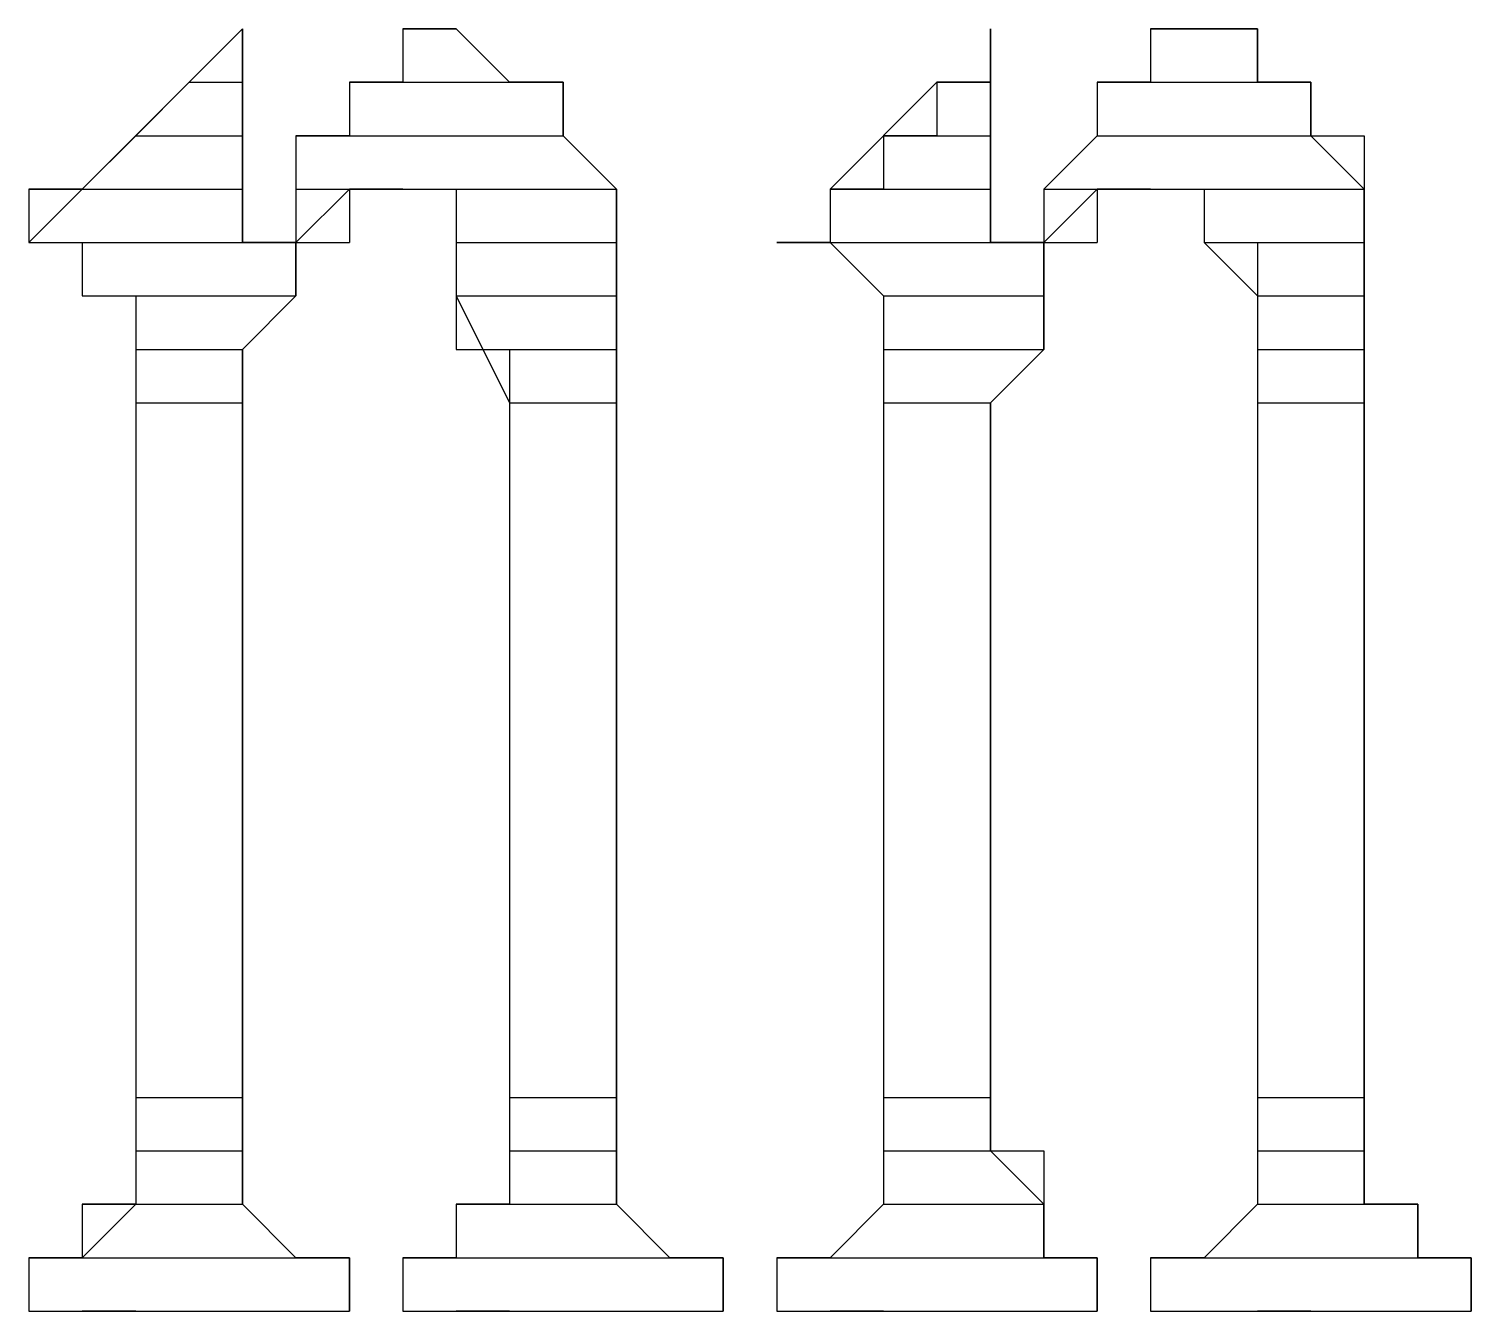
# Model space of a CAD drawing. Header units: metres. Extents: x 45 to 1207, y 17 to 774.
# Drawn here: x 1029.84 to 1036.32, y 38.4 to 44.16 of the extents above; entities that cross this region are included whole.
import ezdxf

# ---------------------------------------------------------------- set-up
doc = ezdxf.new("R2010")
doc.units = ezdxf.units.M

msp = doc.modelspace()

# ---------------------------------------------------------------- linework, layer by layer
for p, q in [((1030.8, 44.16), (1029.84, 43.2)), ((1030.8, 44.16), (1030.5601, 43.92)), ((1030.8, 44.16), (1030.8, 44.16)), ((1030.8, 44.16), (1030.8, 44.16)), ((1030.8, 44.16), (1030.8, 44.16)), ((1030.8, 44.16), (1030.8, 44.16)), ((1030.8, 44.16), (1030.8, 44.16)), ((1030.8, 44.16), (1030.8, 44.16)), ((1030.8, 44.16), (1030.8, 44.16)), ((1030.8, 44.16), (1030.8, 43.92)), ((1030.8, 43.2), (1030.8, 44.16)), ((1031.76, 44.16), (1031.52, 44.16)), ((1031.52, 44.16), (1031.52, 43.92)), ((1031.52, 44.16), (1031.76, 44.16)), ((1031.76, 44.16), (1031.52, 44.16)), ((1031.52, 44.16), (1031.52, 43.92)), ((1031.76, 44.16), (1032, 43.92)), ((1032, 43.92), (1031.76, 44.16)), ((1034.16, 44.16), (1034.16, 44.16)), ((1034.16, 44.16), (1034.16, 44.16)), ((1034.16, 44.16), (1034.16, 44.16)), ((1034.16, 44.16), (1034.16, 44.16)), ((1034.16, 44.16), (1034.16, 44.16)), ((1034.16, 44.16), (1034.16, 44.16)), ((1034.16, 44.16), (1034.16, 44.16)), ((1034.16, 44.16), (1034.16, 43.92)), ((1034.16, 44.16), (1034.16, 43.92)), ((1034.16, 43.2), (1034.16, 44.16)), ((1034.16, 44.16), (1034.16, 43.92)), ((1035.12, 44.16), (1034.88, 44.16)), ((1034.88, 44.16), (1035.36, 44.16)), ((1034.88, 44.16), (1034.88, 43.92)), ((1034.88, 44.16), (1035.36, 44.16)), ((1035.36, 44.16), (1034.88, 44.16)), ((1034.88, 44.16), (1034.88, 43.92)), ((1035.36, 44.16), (1035.36, 43.92)), ((1035.36, 43.92), (1035.36, 44.16)), ((1030.5601, 43.92), (1030.3201, 43.68)), ((1030.5601, 43.92), (1030.8, 43.92)), ((1030.5601, 43.92), (1030.8, 43.92)), ((1030.5601, 43.92), (1030.8, 43.92)), ((1030.5601, 43.92), (1030.8, 43.92)), ((1030.5601, 43.92), (1030.8, 43.92)), ((1030.5601, 43.92), (1030.8, 43.92)), ((1030.5601, 43.92), (1030.8, 43.92)), ((1030.5601, 43.92), (1030.8, 43.92)), ((1030.5601, 43.92), (1030.8, 43.92)), ((1030.5601, 43.92), (1030.8, 43.92)), ((1030.8, 43.92), (1030.8, 43.68)), ((1031.52, 43.92), (1031.28, 43.92)), ((1031.28, 43.92), (1032, 43.92)), ((1031.28, 43.92), (1032.24, 43.92)), ((1031.28, 43.92), (1032.24, 43.92)), ((1031.28, 43.92), (1032.24, 43.92)), ((1031.28, 43.92), (1032.24, 43.92)), ((1031.28, 43.92), (1031.28, 43.68)), ((1031.28, 43.92), (1032.24, 43.92)), ((1031.52, 43.92), (1031.28, 43.92)), ((1031.28, 43.92), (1031.28, 43.68)), ((1031.52, 43.92), (1032, 43.92)), ((1031.52, 43.92), (1032, 43.92)), ((1031.52, 43.92), (1032, 43.92)), ((1031.52, 43.92), (1032, 43.92)), ((1032.24, 43.92), (1032, 43.92)), ((1032.24, 43.92), (1032.24, 43.68)), ((1032.24, 43.68), (1032.24, 43.92)), ((1033.92, 43.92), (1033.4399, 43.44)), ((1034.16, 43.92), (1033.92, 43.92)), ((1033.92, 43.92), (1034.16, 43.92)), ((1033.92, 43.92), (1034.16, 43.92)), ((1033.92, 43.92), (1034.16, 43.92)), ((1033.92, 43.92), (1034.16, 43.92)), ((1033.92, 43.92), (1033.92, 43.68)), ((1033.92, 43.92), (1034.16, 43.92)), ((1034.16, 43.92), (1033.92, 43.92)), ((1034.16, 43.92), (1034.16, 43.92)), ((1034.16, 43.92), (1034.16, 43.92)), ((1034.16, 43.92), (1034.16, 43.92)), ((1034.16, 43.92), (1034.16, 43.68)), ((1034.88, 43.92), (1034.64, 43.92)), ((1034.64, 43.92), (1035.6, 43.92)), ((1034.64, 43.92), (1035.6, 43.92)), ((1034.64, 43.92), (1035.6, 43.92)), ((1034.64, 43.92), (1034.64, 43.68)), ((1034.64, 43.92), (1035.6, 43.92)), ((1034.88, 43.92), (1034.64, 43.92)), ((1034.64, 43.92), (1034.64, 43.68)), ((1034.88, 43.92), (1035.36, 43.92)), ((1034.88, 43.92), (1035.36, 43.92)), ((1034.88, 43.92), (1035.36, 43.92)), ((1034.88, 43.92), (1035.6, 43.92)), ((1034.88, 43.92), (1035.6, 43.92)), ((1034.88, 43.92), (1035.6, 43.92)), ((1035.6, 43.92), (1035.36, 43.92)), ((1035.6, 43.92), (1035.6, 43.68)), ((1035.6, 43.68), (1035.6, 43.92)), ((1030.3201, 43.68), (1030.0801, 43.44)), ((1030.3201, 43.68), (1030.8, 43.68)), ((1030.3201, 43.68), (1030.8, 43.68)), ((1030.3201, 43.68), (1030.8, 43.68)), ((1030.3201, 43.68), (1030.8, 43.68)), ((1030.3201, 43.68), (1030.8, 43.68)), ((1030.3201, 43.68), (1030.8, 43.68)), ((1030.8, 43.68), (1030.8, 43.44)), ((1031.28, 43.68), (1031.04, 43.68)), ((1031.04, 43.68), (1032.24, 43.68)), ((1031.04, 43.68), (1031.04, 43.44)), ((1031.04, 43.68), (1032.24, 43.68)), ((1031.28, 43.68), (1031.04, 43.68)), ((1031.04, 43.68), (1031.04, 43.2)), ((1031.28, 43.68), (1032.24, 43.68)), ((1031.28, 43.68), (1032.24, 43.68)), ((1031.28, 43.68), (1032.24, 43.68)), ((1031.28, 43.68), (1032.24, 43.68)), ((1032.24, 43.68), (1032.48, 43.44)), ((1032.48, 43.44), (1032.24, 43.68)), ((1033.6799, 43.68), (1033.6799, 43.44)), ((1033.6799, 43.68), (1034.1599, 43.68)), ((1033.92, 43.68), (1033.6801, 43.68)), ((1033.6801, 43.68), (1034.16, 43.68)), ((1033.92, 43.68), (1034.16, 43.68)), ((1033.92, 43.68), (1034.16, 43.68)), ((1033.92, 43.68), (1034.16, 43.68)), ((1033.92, 43.68), (1034.16, 43.68)), ((1034.1599, 43.68), (1034.1599, 43.44)), ((1034.64, 43.68), (1034.4, 43.44)), ((1034.64, 43.68), (1034.4, 43.44)), ((1034.64, 43.68), (1035.6, 43.68)), ((1034.64, 43.68), (1035.6, 43.68)), ((1034.64, 43.68), (1035.6, 43.68)), ((1034.64, 43.68), (1035.84, 43.68)), ((1034.64, 43.68), (1035.84, 43.68)), ((1034.64, 43.68), (1035.84, 43.68)), ((1035.84, 43.44), (1035.6, 43.68)), ((1035.84, 43.68), (1035.84, 43.44)), ((1030.08, 43.44), (1029.84, 43.44)), ((1029.84, 43.44), (1030.7999, 43.44)), ((1029.84, 43.44), (1029.84, 43.2)), ((1029.84, 43.44), (1030.7999, 43.44)), ((1030.08, 43.44), (1030.7999, 43.44)), ((1030.08, 43.44), (1030.7999, 43.44)), ((1030.08, 43.44), (1030.7999, 43.44)), ((1030.08, 43.44), (1030.7999, 43.44)), ((1030.08, 43.44), (1030.7999, 43.44)), ((1030.08, 43.44), (1030.7999, 43.44)), ((1030.08, 43.44), (1030.7999, 43.44)), ((1030.08, 43.44), (1030.7999, 43.44)), ((1030.08, 43.44), (1030.7999, 43.44)), ((1030.08, 43.44), (1030.7999, 43.44)), ((1030.08, 43.44), (1030.7999, 43.44)), ((1030.0801, 43.44), (1030.8, 43.44)), ((1030.7999, 43.44), (1030.7999, 43.2)), ((1031.04, 43.44), (1032.48, 43.44)), ((1031.04, 43.44), (1032.48, 43.44)), ((1031.04, 43.44), (1032.48, 43.44)), ((1031.04, 43.44), (1032.48, 43.44)), ((1031.04, 43.44), (1032.48, 43.44)), ((1031.04, 43.44), (1031.28, 43.44)), ((1031.04, 43.44), (1031.52, 43.44)), ((1031.04, 43.44), (1031.28, 43.44)), ((1031.04, 43.44), (1031.28, 43.44)), ((1031.04, 43.44), (1031.28, 43.44)), ((1031.04, 43.44), (1031.28, 43.44)), ((1031.04, 43.44), (1031.28, 43.44)), ((1031.04, 43.44), (1031.28, 43.44)), ((1031.04, 43.44), (1031.04, 43.2)), ((1031.04, 43.44), (1031.28, 43.44)), ((1031.04, 43.2), (1031.28, 43.44)), ((1031.52, 43.44), (1031.28, 43.44)), ((1031.28, 43.44), (1031.28, 43.2)), ((1031.28, 43.44), (1031.76, 43.44)), ((1031.52, 43.44), (1032.48, 43.44)), ((1031.52, 43.44), (1032.48, 43.44)), ((1031.52, 43.44), (1032.48, 43.44)), ((1031.52, 43.44), (1032.48, 43.44)), ((1031.76, 43.44), (1032.48, 43.44)), ((1031.76, 43.44), (1032.48, 43.44)), ((1031.76, 43.44), (1032.48, 43.44)), ((1031.76, 43.44), (1032.48, 43.44)), ((1031.76, 43.44), (1031.76, 43.2)), ((1031.76, 43.44), (1032.48, 43.44)), ((1031.76, 43.44), (1031.76, 42.96)), ((1032.48, 43.44), (1032.48, 43.2)), ((1032.48, 38.88), (1032.48, 43.44)), ((1033.6799, 43.44), (1033.4399, 43.44)), ((1033.4399, 43.44), (1034.1599, 43.44)), ((1033.4399, 43.44), (1034.1599, 43.44)), ((1033.4399, 43.44), (1034.1599, 43.44)), ((1033.4399, 43.44), (1034.1599, 43.44)), ((1033.4399, 43.44), (1034.1599, 43.44)), ((1033.4399, 43.44), (1034.1599, 43.44)), ((1033.4399, 43.44), (1034.1599, 43.44)), ((1033.4399, 43.44), (1034.1599, 43.44)), ((1033.4399, 43.44), (1034.1599, 43.44)), ((1033.4399, 43.44), (1034.1599, 43.44)), ((1033.4399, 43.44), (1034.1599, 43.44)), ((1033.4399, 43.44), (1033.4399, 43.2)), ((1033.4399, 43.44), (1034.1599, 43.44)), ((1033.4399, 43.44), (1033.4399, 43.2)), ((1033.6799, 43.44), (1034.1599, 43.44)), ((1033.6799, 43.44), (1034.1599, 43.44)), ((1034.1599, 43.44), (1034.1599, 43.2)), ((1034.4, 43.44), (1035.84, 43.44)), ((1034.4, 43.44), (1035.84, 43.44)), ((1034.4, 43.44), (1035.84, 43.44)), ((1034.4, 43.44), (1035.84, 43.44)), ((1034.4, 43.44), (1035.84, 43.44)), ((1034.4, 43.44), (1034.88, 43.44)), ((1034.4, 43.44), (1034.88, 43.44)), ((1034.4, 43.44), (1034.64, 43.44)), ((1034.4, 43.44), (1034.88, 43.44)), ((1034.4, 43.44), (1034.64, 43.44)), ((1034.4, 43.44), (1034.64, 43.44)), ((1034.4, 43.44), (1034.64, 43.44)), ((1034.4, 43.44), (1034.64, 43.44)), ((1034.4, 43.44), (1034.4, 43.2)), ((1034.4, 43.44), (1034.64, 43.44)), ((1034.4, 43.44), (1034.4, 43.2)), ((1034.4, 43.2), (1034.64, 43.44)), ((1034.88, 43.44), (1034.64, 43.44)), ((1034.64, 43.44), (1034.64, 43.2)), ((1034.64, 43.44), (1035.12, 43.44)), ((1034.88, 43.44), (1035.84, 43.44)), ((1034.88, 43.44), (1035.84, 43.44)), ((1034.88, 43.44), (1035.84, 43.44)), ((1034.88, 43.44), (1035.84, 43.44)), ((1035.12, 43.44), (1035.84, 43.44)), ((1035.12, 43.44), (1035.84, 43.44)), ((1035.12, 43.44), (1035.84, 43.44)), ((1035.12, 43.44), (1035.84, 43.44)), ((1035.12, 43.44), (1035.12, 43.2)), ((1035.12, 43.44), (1035.84, 43.44)), ((1035.12, 43.44), (1035.12, 43.2)), ((1035.84, 43.44), (1035.84, 43.2)), ((1035.84, 38.88), (1035.84, 43.44)), ((1029.84, 43.2), (1030.7999, 43.2)), ((1029.84, 43.2), (1030.7999, 43.2)), ((1029.84, 43.2), (1030.7999, 43.2)), ((1029.84, 43.2), (1030.7999, 43.2)), ((1029.84, 43.2), (1030.7999, 43.2)), ((1029.84, 43.2), (1030.7999, 43.2)), ((1029.84, 43.2), (1030.7999, 43.2)), ((1029.84, 43.2), (1030.7999, 43.2)), ((1029.84, 43.2), (1030.7999, 43.2)), ((1029.84, 43.2), (1030.7999, 43.2)), ((1029.84, 43.2), (1030.7999, 43.2)), ((1029.84, 43.2), (1030.7999, 43.2)), ((1029.84, 43.2), (1030.7999, 43.2)), ((1029.84, 43.2), (1030.7999, 43.2)), ((1029.84, 43.2), (1030.7999, 43.2)), ((1029.84, 43.2), (1030.08, 43.2)), ((1030.08, 43.2), (1031.0399, 43.2)), ((1030.08, 43.2), (1031.0399, 43.2)), ((1030.08, 43.2), (1030.08, 42.96)), ((1030.08, 43.2), (1031.0399, 43.2)), ((1030.08, 43.2), (1030.08, 42.96)), ((1031.04, 43.2), (1030.8, 43.2)), ((1030.8, 43.2), (1031.04, 43.2)), ((1030.8, 43.2), (1031.04, 43.2)), ((1030.8, 43.2), (1031.04, 43.2)), ((1030.8, 43.2), (1031.04, 43.2)), ((1030.8, 43.2), (1031.04, 43.2)), ((1030.8, 43.2), (1031.04, 43.2)), ((1030.8, 43.2), (1031.04, 43.2)), ((1030.8, 43.2), (1031.04, 43.2)), ((1030.8, 43.2), (1030.8, 43.2)), ((1031.04, 43.2), (1030.8, 43.2)), ((1031.0399, 43.2), (1031.0399, 42.96)), ((1031.04, 43.2), (1031.28, 43.2)), ((1031.04, 43.2), (1031.04, 43.2)), ((1031.04, 43.2), (1031.28, 43.2)), ((1031.04, 43.2), (1031.04, 43.2)), ((1031.04, 43.2), (1031.04, 43.2)), ((1031.04, 43.2), (1031.04, 43.2)), ((1031.04, 42.96), (1031.04, 43.2)), ((1031.76, 43.2), (1032.48, 43.2)), ((1031.76, 43.2), (1032.48, 43.2)), ((1031.76, 43.2), (1032.48, 43.2)), ((1031.76, 43.2), (1032.48, 43.2)), ((1031.76, 43.2), (1032.48, 43.2)), ((1031.76, 43.2), (1032.48, 43.2)), ((1031.76, 43.2), (1032.48, 43.2)), ((1031.76, 43.2), (1032.48, 43.2)), ((1031.76, 43.2), (1032.48, 43.2)), ((1031.76, 43.2), (1032.48, 43.2)), ((1031.76, 43.2), (1032.48, 43.2)), ((1031.76, 43.2), (1032.48, 43.2)), ((1031.76, 43.2), (1032.48, 43.2)), ((1031.76, 43.2), (1032.48, 43.2)), ((1031.76, 43.2), (1032.48, 43.2)), ((1031.76, 43.2), (1032.48, 43.2)), ((1031.76, 43.2), (1032.48, 43.2)), ((1031.76, 43.2), (1031.76, 42.96)), ((1031.76, 43.2), (1032.48, 43.2)), ((1032.48, 43.2), (1032.48, 42.96)), ((1033.4399, 43.2), (1033.2, 43.2)), ((1033.2, 43.2), (1034.1599, 43.2)), ((1033.2, 43.2), (1034.1599, 43.2)), ((1033.2, 43.2), (1034.1599, 43.2)), ((1033.2, 43.2), (1034.1599, 43.2)), ((1033.2, 43.2), (1034.1599, 43.2)), ((1033.2, 43.2), (1034.1599, 43.2)), ((1033.2, 43.2), (1034.1599, 43.2)), ((1033.4399, 43.2), (1033.2, 43.2)), ((1033.2, 43.2), (1033.4399, 43.2)), ((1033.4399, 43.2), (1034.1599, 43.2)), ((1033.4399, 43.2), (1034.1599, 43.2)), ((1033.4399, 43.2), (1034.1599, 43.2)), ((1033.4399, 43.2), (1034.1599, 43.2)), ((1033.4399, 43.2), (1034.1599, 43.2)), ((1033.4399, 43.2), (1034.1599, 43.2)), ((1033.4399, 43.2), (1034.1599, 43.2)), ((1033.4399, 43.2), (1034.1599, 43.2)), ((1033.4399, 43.2), (1034.3999, 43.2)), ((1033.4399, 43.2), (1034.3999, 43.2)), ((1033.4399, 43.2), (1033.6799, 42.96)), ((1033.4399, 43.2), (1034.3999, 43.2)), ((1033.4399, 43.2), (1033.6799, 42.96)), ((1034.4, 43.2), (1034.16, 43.2)), ((1034.4, 43.2), (1034.16, 43.2)), ((1034.3999, 43.2), (1034.3999, 42.96)), ((1034.4, 43.2), (1034.64, 43.2)), ((1034.4, 43.2), (1034.64, 43.2)), ((1034.4, 43.2), (1034.64, 43.2)), ((1034.4, 43.2), (1034.64, 43.2)), ((1034.4, 43.2), (1034.64, 43.2)), ((1034.4, 43.2), (1034.4, 43.2)), ((1034.4, 43.2), (1034.64, 43.2)), ((1034.4, 43.2), (1034.4, 43.2)), ((1034.4, 43.2), (1034.4, 43.2)), ((1034.4, 43.2), (1034.4, 43.2)), ((1034.4, 43.2), (1034.4, 43.2)), ((1034.4, 43.2), (1034.4, 43.2)), ((1034.4, 43.2), (1034.4, 43.2)), ((1034.4, 43.2), (1034.4, 43.2)), ((1034.4, 42.72), (1034.4, 43.2)), ((1035.12, 43.2), (1035.84, 43.2)), ((1035.12, 43.2), (1035.84, 43.2)), ((1035.12, 43.2), (1035.84, 43.2)), ((1035.12, 43.2), (1035.84, 43.2)), ((1035.12, 43.2), (1035.84, 43.2)), ((1035.12, 43.2), (1035.84, 43.2)), ((1035.12, 43.2), (1035.84, 43.2)), ((1035.12, 43.2), (1035.84, 43.2)), ((1035.12, 43.2), (1035.84, 43.2)), ((1035.12, 43.2), (1035.84, 43.2)), ((1035.12, 43.2), (1035.84, 43.2)), ((1035.12, 43.2), (1035.84, 43.2)), ((1035.12, 43.2), (1035.84, 43.2)), ((1035.12, 43.2), (1035.84, 43.2)), ((1035.12, 43.2), (1035.84, 43.2)), ((1035.12, 43.2), (1035.84, 43.2)), ((1035.12, 43.2), (1035.84, 43.2)), ((1035.12, 43.2), (1035.36, 42.96)), ((1035.36, 43.2), (1035.36, 42.96)), ((1035.36, 43.2), (1035.84, 43.2)), ((1035.84, 43.2), (1035.84, 42.96)), ((1030.08, 42.96), (1031.0399, 42.96)), ((1030.08, 42.96), (1031.0399, 42.96)), ((1030.08, 42.96), (1031.0399, 42.96)), ((1030.08, 42.96), (1030.3199, 42.96)), ((1030.3199, 42.96), (1030.3199, 38.88)), ((1030.3201, 42.96), (1031.04, 42.96)), ((1030.3201, 42.96), (1031.04, 42.96)), ((1030.3201, 42.96), (1031.04, 42.96)), ((1030.3201, 42.96), (1031.04, 42.96)), ((1030.3201, 42.96), (1031.04, 42.96)), ((1030.3201, 42.96), (1031.04, 42.96)), ((1030.3201, 42.96), (1031.04, 42.96)), ((1030.3201, 42.96), (1031.04, 42.96)), ((1030.3201, 42.96), (1030.3201, 42.72)), ((1030.3201, 42.96), (1031.04, 42.96)), ((1031.04, 42.96), (1030.8, 42.72)), ((1030.8, 42.72), (1031.04, 42.96)), ((1031.76, 42.96), (1032.48, 42.96)), ((1031.76, 42.96), (1032.48, 42.96)), ((1031.76, 42.96), (1032.48, 42.96)), ((1031.76, 42.96), (1032.48, 42.96)), ((1031.76, 42.96), (1032.48, 42.96)), ((1031.76, 42.96), (1032.48, 42.96)), ((1031.76, 42.96), (1032.48, 42.96)), ((1031.76, 42.96), (1032.48, 42.96)), ((1031.76, 42.96), (1032.48, 42.96)), ((1031.76, 42.96), (1032.48, 42.96)), ((1031.76, 42.96), (1032.48, 42.96)), ((1031.76, 42.96), (1031.76, 42.72)), ((1031.76, 42.96), (1032.48, 42.96)), ((1031.76, 42.96), (1032, 42.48)), ((1032.48, 42.96), (1032.48, 42.72)), ((1033.6799, 42.96), (1034.3999, 42.96)), ((1033.6799, 42.96), (1034.3999, 42.96)), ((1033.6799, 42.96), (1034.3999, 42.96)), ((1033.6799, 42.96), (1034.3999, 42.96)), ((1033.6799, 42.96), (1034.3999, 42.96)), ((1033.6799, 42.96), (1034.3999, 42.96)), ((1033.6799, 42.96), (1034.3999, 42.96)), ((1033.6799, 42.96), (1034.3999, 42.96)), ((1033.6799, 42.96), (1034.3999, 42.96)), ((1033.6799, 42.96), (1034.3999, 42.96)), ((1033.6799, 42.96), (1034.3999, 42.96)), ((1033.6799, 42.96), (1033.6799, 42.72)), ((1033.6799, 42.96), (1034.3999, 42.96)), ((1033.6799, 42.96), (1033.6799, 38.88)), ((1034.3999, 42.96), (1034.3999, 42.72)), ((1035.36, 42.96), (1035.84, 42.96)), ((1035.36, 42.96), (1035.84, 42.96)), ((1035.36, 42.96), (1035.84, 42.96)), ((1035.36, 42.96), (1035.84, 42.96)), ((1035.36, 42.96), (1035.84, 42.96)), ((1035.36, 42.96), (1035.84, 42.96)), ((1035.36, 42.96), (1035.84, 42.96)), ((1035.36, 42.96), (1035.84, 42.96)), ((1035.36, 42.96), (1035.84, 42.96)), ((1035.36, 42.96), (1035.84, 42.96)), ((1035.36, 42.96), (1035.84, 42.96)), ((1035.36, 42.96), (1035.36, 42.72)), ((1035.36, 42.96), (1035.84, 42.96)), ((1035.36, 42.96), (1035.36, 39.12)), ((1035.84, 42.96), (1035.84, 42.72)), ((1030.3201, 42.72), (1030.8, 42.72)), ((1030.3201, 42.72), (1030.8, 42.72)), ((1030.3201, 42.72), (1030.8, 42.72)), ((1030.3201, 42.72), (1030.3201, 42.48)), ((1030.3201, 42.72), (1030.8, 42.72)), ((1030.8, 42.72), (1030.8, 42.48)), ((1030.8, 38.88), (1030.8, 42.72)), ((1031.76, 42.72), (1032.48, 42.72)), ((1031.76, 42.72), (1032.48, 42.72)), ((1031.76, 42.72), (1032.48, 42.72)), ((1032, 42.72), (1032, 42.48)), ((1032, 42.72), (1032.48, 42.72)), ((1032.48, 42.72), (1032.48, 42.48)), ((1033.6799, 42.72), (1034.3999, 42.72)), ((1033.6799, 42.72), (1034.3999, 42.72)), ((1033.6799, 42.72), (1034.3999, 42.72)), ((1033.6799, 42.72), (1033.6799, 42.48)), ((1033.6799, 42.72), (1034.3999, 42.72)), ((1034.3999, 42.72), (1034.1599, 42.48)), ((1034.16, 42.48), (1034.4, 42.72)), ((1035.36, 42.72), (1035.84, 42.72)), ((1035.36, 42.72), (1035.84, 42.72)), ((1035.36, 42.72), (1035.84, 42.72)), ((1035.36, 42.72), (1035.36, 42.48)), ((1035.36, 42.72), (1035.84, 42.72)), ((1035.84, 42.72), (1035.84, 42.48)), ((1030.3201, 42.48), (1030.8, 42.48)), ((1030.3201, 42.48), (1030.8, 42.48)), ((1030.3201, 42.48), (1030.8, 42.48)), ((1030.3201, 42.48), (1030.8, 42.48)), ((1030.3201, 42.48), (1030.8, 42.48)), ((1030.3201, 42.48), (1030.3201, 39.36)), ((1030.3201, 42.48), (1030.8, 42.48)), ((1030.8, 42.48), (1030.8, 39.36)), ((1032, 42.48), (1032.48, 42.48)), ((1032, 42.48), (1032.48, 42.48)), ((1032, 42.48), (1032.48, 42.48)), ((1032, 42.48), (1032.48, 42.48)), ((1032, 42.48), (1032.48, 42.48)), ((1032, 42.48), (1032, 39.36)), ((1032, 42.48), (1032.48, 42.48)), ((1032, 42.48), (1032, 39.12)), ((1032.48, 42.48), (1032.48, 39.36)), ((1033.6799, 42.48), (1034.1599, 42.48)), ((1033.6799, 42.48), (1034.1599, 42.48)), ((1033.6799, 42.48), (1034.1599, 42.48)), ((1033.6799, 42.48), (1034.1599, 42.48)), ((1033.6799, 42.48), (1034.1599, 42.48)), ((1033.6799, 42.48), (1033.6799, 39.36)), ((1033.6799, 42.48), (1034.1599, 42.48)), ((1034.1599, 42.48), (1034.1599, 39.36)), ((1034.16, 39.12), (1034.16, 42.48)), ((1035.36, 42.48), (1035.84, 42.48)), ((1035.36, 42.48), (1035.84, 42.48)), ((1035.36, 42.48), (1035.84, 42.48)), ((1035.36, 42.48), (1035.84, 42.48)), ((1035.36, 42.48), (1035.84, 42.48)), ((1035.36, 42.48), (1035.36, 39.36)), ((1035.36, 42.48), (1035.84, 42.48)), ((1035.84, 42.48), (1035.84, 39.36)), ((1030.3201, 39.36), (1030.8, 39.36)), ((1030.3201, 39.36), (1030.3201, 39.12)), ((1030.3201, 39.36), (1030.8, 39.36)), ((1030.8, 39.36), (1030.8, 39.12)), ((1032, 39.36), (1032.48, 39.36)), ((1032, 39.36), (1032, 39.12)), ((1032, 39.36), (1032.48, 39.36)), ((1032.48, 39.36), (1032.48, 39.12)), ((1033.6799, 39.36), (1034.1599, 39.36)), ((1033.6799, 39.36), (1033.6799, 39.12)), ((1033.6799, 39.36), (1034.1599, 39.36)), ((1034.1599, 39.36), (1034.1599, 39.12)), ((1035.36, 39.36), (1035.84, 39.36)), ((1035.36, 39.36), (1035.36, 39.12)), ((1035.36, 39.36), (1035.84, 39.36)), ((1035.84, 39.36), (1035.84, 39.12)), ((1030.3201, 39.12), (1030.8, 39.12)), ((1030.3201, 39.12), (1030.8, 39.12)), ((1030.3201, 39.12), (1030.8, 39.12)), ((1030.3201, 39.12), (1030.8, 39.12)), ((1030.3201, 39.12), (1030.8, 39.12)), ((1030.3201, 39.12), (1030.3201, 38.88)), ((1030.3201, 39.12), (1030.8, 39.12)), ((1030.8, 39.12), (1030.8, 38.88)), ((1032, 39.12), (1032.48, 39.12)), ((1032, 39.12), (1032.48, 39.12)), ((1032, 39.12), (1032.48, 39.12)), ((1032, 39.12), (1032.48, 39.12)), ((1032, 39.12), (1032.48, 39.12)), ((1032, 39.12), (1032, 38.88)), ((1032, 39.12), (1032.48, 39.12)), ((1032, 39.12), (1032, 38.88)), ((1032.48, 39.12), (1032.48, 38.88)), ((1033.6799, 39.12), (1034.1599, 39.12)), ((1033.6799, 39.12), (1034.3999, 39.12)), ((1033.6799, 39.12), (1034.3999, 39.12)), ((1033.6799, 39.12), (1034.3999, 39.12)), ((1033.6799, 39.12), (1034.3999, 39.12)), ((1033.6799, 39.12), (1033.6799, 38.88)), ((1033.6799, 39.12), (1034.3999, 39.12)), ((1034.4, 38.88), (1034.16, 39.12)), ((1034.3999, 39.12), (1034.3999, 38.88)), ((1035.36, 39.12), (1035.84, 39.12)), ((1035.36, 39.12), (1035.84, 39.12)), ((1035.36, 39.12), (1035.84, 39.12)), ((1035.36, 39.12), (1035.84, 39.12)), ((1035.36, 39.12), (1035.84, 39.12)), ((1035.36, 39.12), (1035.36, 38.88)), ((1035.36, 39.12), (1035.84, 39.12)), ((1035.36, 39.12), (1035.36, 38.88)), ((1035.84, 39.12), (1035.84, 38.88)), ((1030.08, 38.88), (1030.7999, 38.88)), ((1030.08, 38.88), (1030.7999, 38.88)), ((1030.08, 38.88), (1030.08, 38.64)), ((1030.08, 38.88), (1030.7999, 38.88)), ((1030.3199, 38.88), (1030.08, 38.64)), ((1030.3201, 38.88), (1030.0801, 38.88)), ((1030.0801, 38.88), (1030.8, 38.88)), ((1030.3201, 38.88), (1030.8, 38.88)), ((1030.3201, 38.88), (1030.8, 38.88)), ((1030.3201, 38.88), (1030.8, 38.88)), ((1030.3201, 38.88), (1030.8, 38.88)), ((1030.3201, 38.88), (1030.8, 38.88)), ((1030.3201, 38.88), (1030.8, 38.88)), ((1030.7999, 38.88), (1031.0399, 38.64)), ((1031.04, 38.64), (1030.8, 38.88)), ((1032, 38.88), (1031.76, 38.88)), ((1031.76, 38.88), (1032.48, 38.88)), ((1031.76, 38.88), (1032.48, 38.88)), ((1031.76, 38.88), (1032.48, 38.88)), ((1031.76, 38.88), (1032.48, 38.88)), ((1031.76, 38.88), (1032.48, 38.88)), ((1031.76, 38.88), (1031.76, 38.64)), ((1031.76, 38.88), (1032.48, 38.88)), ((1032, 38.88), (1031.76, 38.88)), ((1031.76, 38.88), (1031.76, 38.64)), ((1032, 38.88), (1032.48, 38.88)), ((1032, 38.88), (1032.48, 38.88)), ((1032, 38.88), (1032.48, 38.88)), ((1032, 38.88), (1032.48, 38.88)), ((1032.48, 38.88), (1032.72, 38.64)), ((1032.72, 38.64), (1032.48, 38.88)), ((1033.6799, 38.88), (1033.4399, 38.64)), ((1033.6799, 38.88), (1033.4399, 38.64)), ((1033.6799, 38.88), (1034.3999, 38.88)), ((1033.6799, 38.88), (1034.3999, 38.88)), ((1033.6799, 38.88), (1034.3999, 38.88)), ((1033.6799, 38.88), (1034.3999, 38.88)), ((1033.6799, 38.88), (1034.3999, 38.88)), ((1033.6799, 38.88), (1034.3999, 38.88)), ((1033.6799, 38.88), (1034.3999, 38.88)), ((1033.6799, 38.88), (1034.3999, 38.88)), ((1033.6799, 38.88), (1034.3999, 38.88)), ((1033.6799, 38.88), (1034.3999, 38.88)), ((1034.3999, 38.88), (1034.3999, 38.64)), ((1034.4, 38.64), (1034.4, 38.88)), ((1035.36, 38.88), (1035.12, 38.64)), ((1035.36, 38.88), (1035.12, 38.64)), ((1035.36, 38.88), (1035.84, 38.88)), ((1035.36, 38.88), (1035.84, 38.88)), ((1035.36, 38.88), (1035.84, 38.88)), ((1035.36, 38.88), (1036.08, 38.88)), ((1035.36, 38.88), (1036.08, 38.88)), ((1035.36, 38.88), (1036.08, 38.88)), ((1035.36, 38.88), (1036.08, 38.88)), ((1035.36, 38.88), (1036.08, 38.88)), ((1035.36, 38.88), (1036.08, 38.88)), ((1035.36, 38.88), (1036.08, 38.88)), ((1036.08, 38.88), (1035.84, 38.88)), ((1036.08, 38.88), (1036.08, 38.64)), ((1036.08, 38.64), (1036.08, 38.88)), ((1030.08, 38.64), (1029.84, 38.64)), ((1029.84, 38.64), (1031.0399, 38.64)), ((1029.84, 38.64), (1031.0399, 38.64)), ((1029.84, 38.64), (1031.0399, 38.64)), ((1029.84, 38.64), (1031.2799, 38.64)), ((1029.84, 38.64), (1031.2799, 38.64)), ((1029.84, 38.64), (1031.2799, 38.64)), ((1029.84, 38.64), (1031.2799, 38.64)), ((1029.84, 38.64), (1031.2799, 38.64)), ((1029.84, 38.64), (1031.2799, 38.64)), ((1029.84, 38.64), (1031.2799, 38.64)), ((1029.84, 38.64), (1031.2799, 38.64)), ((1029.84, 38.64), (1031.2799, 38.64)), ((1029.84, 38.64), (1031.2799, 38.64)), ((1029.84, 38.64), (1029.84, 38.4)), ((1029.84, 38.64), (1031.2799, 38.64)), ((1030.08, 38.64), (1029.84, 38.64)), ((1029.84, 38.64), (1029.84, 38.4)), ((1030.08, 38.64), (1031.0399, 38.64)), ((1030.08, 38.64), (1031.0399, 38.64)), ((1030.08, 38.64), (1031.0399, 38.64)), ((1030.08, 38.64), (1031.0399, 38.64)), ((1030.08, 38.64), (1031.0399, 38.64)), ((1030.08, 38.64), (1031.0399, 38.64)), ((1030.08, 38.64), (1031.0399, 38.64)), ((1030.08, 38.64), (1031.0399, 38.64)), ((1031.28, 38.64), (1031.04, 38.64)), ((1031.2799, 38.64), (1031.2799, 38.4)), ((1031.28, 38.4), (1031.28, 38.64)), ((1031.76, 38.64), (1031.52, 38.64)), ((1031.52, 38.64), (1032.72, 38.64)), ((1031.52, 38.64), (1032.72, 38.64)), ((1031.52, 38.64), (1032.72, 38.64)), ((1031.52, 38.64), (1032.96, 38.64)), ((1031.52, 38.64), (1032.96, 38.64)), ((1031.52, 38.64), (1032.96, 38.64)), ((1031.52, 38.64), (1032.96, 38.64)), ((1031.52, 38.64), (1032.96, 38.64)), ((1031.52, 38.64), (1032.96, 38.64)), ((1031.52, 38.64), (1032.96, 38.64)), ((1031.52, 38.64), (1032.96, 38.64)), ((1031.52, 38.64), (1032.96, 38.64)), ((1031.52, 38.64), (1032.96, 38.64)), ((1031.52, 38.64), (1031.52, 38.4)), ((1031.52, 38.64), (1032.96, 38.64)), ((1031.76, 38.64), (1031.52, 38.64)), ((1031.52, 38.64), (1031.52, 38.4)), ((1031.76, 38.64), (1032.72, 38.64)), ((1031.76, 38.64), (1032.72, 38.64)), ((1031.76, 38.64), (1032.72, 38.64)), ((1031.76, 38.64), (1032.72, 38.64)), ((1031.76, 38.64), (1032.72, 38.64)), ((1031.76, 38.64), (1032.72, 38.64)), ((1031.76, 38.64), (1032.72, 38.64)), ((1031.76, 38.64), (1032.72, 38.64)), ((1032.96, 38.64), (1032.72, 38.64)), ((1032.96, 38.64), (1032.96, 38.4)), ((1032.96, 38.4), (1032.96, 38.64)), ((1033.4399, 38.64), (1033.2, 38.64)), ((1033.2, 38.64), (1034.6399, 38.64)), ((1033.2, 38.64), (1034.6399, 38.64)), ((1033.2, 38.64), (1034.6399, 38.64)), ((1033.2, 38.64), (1034.6399, 38.64)), ((1033.2, 38.64), (1034.6399, 38.64)), ((1033.2, 38.64), (1034.6399, 38.64)), ((1033.2, 38.64), (1034.6399, 38.64)), ((1033.2, 38.64), (1034.6399, 38.64)), ((1033.2, 38.64), (1034.6399, 38.64)), ((1033.2, 38.64), (1034.6399, 38.64)), ((1033.2, 38.64), (1034.6399, 38.64)), ((1033.2, 38.64), (1033.2, 38.4)), ((1033.2, 38.64), (1034.6399, 38.64)), ((1033.4399, 38.64), (1033.2, 38.64)), ((1033.2, 38.64), (1033.2, 38.4)), ((1033.4399, 38.64), (1034.3999, 38.64)), ((1033.4399, 38.64), (1034.3999, 38.64)), ((1033.4399, 38.64), (1034.3999, 38.64)), ((1033.4399, 38.64), (1034.3999, 38.64)), ((1033.4399, 38.64), (1034.3999, 38.64)), ((1033.4399, 38.64), (1034.3999, 38.64)), ((1033.4399, 38.64), (1034.3999, 38.64)), ((1033.4399, 38.64), (1034.6399, 38.64)), ((1033.4399, 38.64), (1034.6399, 38.64)), ((1033.4399, 38.64), (1034.6399, 38.64)), ((1034.64, 38.64), (1034.4, 38.64)), ((1034.6399, 38.64), (1034.6399, 38.4)), ((1034.64, 38.4), (1034.64, 38.64)), ((1035.12, 38.64), (1034.88, 38.64)), ((1034.88, 38.64), (1036.3199, 38.64)), ((1034.88, 38.64), (1036.3199, 38.64)), ((1034.88, 38.64), (1036.3199, 38.64)), ((1034.88, 38.64), (1036.3199, 38.64)), ((1034.88, 38.64), (1036.3199, 38.64)), ((1034.88, 38.64), (1036.3199, 38.64)), ((1034.88, 38.64), (1036.3199, 38.64)), ((1034.88, 38.64), (1036.3199, 38.64)), ((1034.88, 38.64), (1036.3199, 38.64)), ((1034.88, 38.64), (1034.88, 38.4)), ((1034.88, 38.64), (1036.3199, 38.64)), ((1035.12, 38.64), (1034.88, 38.64)), ((1034.88, 38.64), (1034.88, 38.4)), ((1035.12, 38.64), (1036.08, 38.64)), ((1035.12, 38.64), (1036.08, 38.64)), ((1035.12, 38.64), (1036.08, 38.64)), ((1035.12, 38.64), (1036.08, 38.64)), ((1035.12, 38.64), (1036.08, 38.64)), ((1035.12, 38.64), (1036.08, 38.64)), ((1035.12, 38.64), (1036.08, 38.64)), ((1035.12, 38.64), (1036.3199, 38.64)), ((1035.12, 38.64), (1036.3199, 38.64)), ((1035.12, 38.64), (1036.3199, 38.64)), ((1035.12, 38.64), (1036.3199, 38.64)), ((1035.12, 38.64), (1036.3199, 38.64)), ((1036.3199, 38.64), (1036.08, 38.64)), ((1036.3199, 38.64), (1036.3199, 38.4)), ((1036.3199, 38.4), (1036.3199, 38.64)), ((1029.84, 38.4), (1031.2799, 38.4)), ((1029.84, 38.4), (1031.2799, 38.4)), ((1029.84, 38.4), (1031.2799, 38.4)), ((1029.84, 38.4), (1031.2799, 38.4)), ((1029.84, 38.4), (1031.2799, 38.4)), ((1029.84, 38.4), (1031.2799, 38.4)), ((1029.84, 38.4), (1031.2799, 38.4)), ((1029.84, 38.4), (1030.3199, 38.4)), ((1029.84, 38.4), (1030.3199, 38.4)), ((1029.84, 38.4), (1030.08, 38.4)), ((1029.84, 38.4), (1030.3199, 38.4)), ((1029.84, 38.4), (1030.08, 38.4)), ((1029.84, 38.4), (1030.08, 38.4)), ((1029.84, 38.4), (1029.84, 38.4)), ((1029.84, 38.4), (1030.08, 38.4)), ((1029.84, 38.4), (1031.28, 38.4)), ((1030.3199, 38.4), (1030.08, 38.4)), ((1030.08, 38.4), (1030.08, 38.4)), ((1030.3201, 38.4), (1030.5601, 38.4)), ((1030.3201, 38.4), (1030.3201, 38.4)), ((1030.5601, 38.4), (1030.5601, 38.4)), ((1030.5601, 38.4), (1030.5601, 38.4)), ((1030.5601, 38.4), (1030.8, 38.4)), ((1030.8, 38.4), (1031.28, 38.4)), ((1030.8, 38.4), (1031.28, 38.4)), ((1030.8, 38.4), (1030.8, 38.4)), ((1030.8, 38.4), (1031.28, 38.4)), ((1030.8, 38.4), (1031.28, 38.4)), ((1031.04, 38.4), (1031.28, 38.4)), ((1031.04, 38.4), (1031.28, 38.4)), ((1031.04, 38.4), (1031.04, 38.4)), ((1031.04, 38.4), (1031.28, 38.4)), ((1031.52, 38.4), (1032.96, 38.4)), ((1031.52, 38.4), (1032.96, 38.4)), ((1031.52, 38.4), (1032.96, 38.4)), ((1031.52, 38.4), (1032.96, 38.4)), ((1031.52, 38.4), (1032.96, 38.4)), ((1031.52, 38.4), (1032.96, 38.4)), ((1031.52, 38.4), (1032.96, 38.4)), ((1031.52, 38.4), (1032, 38.4)), ((1031.52, 38.4), (1032, 38.4)), ((1031.52, 38.4), (1031.76, 38.4)), ((1031.52, 38.4), (1032, 38.4)), ((1031.52, 38.4), (1031.76, 38.4)), ((1031.52, 38.4), (1031.76, 38.4)), ((1031.52, 38.4), (1031.76, 38.4)), ((1031.52, 38.4), (1032.96, 38.4)), ((1032, 38.4), (1031.76, 38.4)), ((1031.76, 38.4), (1031.76, 38.4)), ((1032, 38.4), (1032.24, 38.4)), ((1032.24, 38.4), (1032.24, 38.4)), ((1032.24, 38.4), (1032.48, 38.4)), ((1032.48, 38.4), (1032.96, 38.4)), ((1032.48, 38.4), (1032.96, 38.4)), ((1032.48, 38.4), (1032.72, 38.4)), ((1032.72, 38.4), (1032.96, 38.4)), ((1032.72, 38.4), (1032.96, 38.4)), ((1032.72, 38.4), (1032.72, 38.4)), ((1032.72, 38.4), (1032.96, 38.4)), ((1032.72, 38.4), (1032.72, 38.4)), ((1032.72, 38.4), (1032.72, 38.4)), ((1033.2, 38.4), (1034.6399, 38.4)), ((1033.2, 38.4), (1034.6399, 38.4)), ((1033.2, 38.4), (1034.6399, 38.4)), ((1033.2, 38.4), (1034.6399, 38.4)), ((1033.2, 38.4), (1034.6399, 38.4)), ((1033.2, 38.4), (1034.6399, 38.4)), ((1033.2, 38.4), (1034.6399, 38.4)), ((1033.2, 38.4), (1033.6799, 38.4)), ((1033.2, 38.4), (1033.6799, 38.4)), ((1033.2, 38.4), (1033.4399, 38.4)), ((1033.2, 38.4), (1033.6799, 38.4)), ((1033.2, 38.4), (1033.4399, 38.4)), ((1033.2, 38.4), (1033.4399, 38.4)), ((1033.2, 38.4), (1034.64, 38.4)), ((1033.6799, 38.4), (1033.4399, 38.4)), ((1033.4399, 38.4), (1033.4399, 38.4)), ((1033.4399, 38.4), (1033.4399, 38.4)), ((1033.4399, 38.4), (1033.4399, 38.4)), ((1033.6799, 38.4), (1033.9199, 38.4)), ((1033.6799, 38.4), (1033.6799, 38.4)), ((1033.92, 38.4), (1033.92, 38.4)), ((1033.92, 38.4), (1034.16, 38.4)), ((1034.16, 38.4), (1034.16, 38.4)), ((1034.16, 38.4), (1034.64, 38.4)), ((1034.16, 38.4), (1034.64, 38.4)), ((1034.16, 38.4), (1034.4, 38.4)), ((1034.4, 38.4), (1034.64, 38.4)), ((1034.4, 38.4), (1034.64, 38.4)), ((1034.4, 38.4), (1034.64, 38.4)), ((1034.4, 38.4), (1034.64, 38.4)), ((1034.4, 38.4), (1034.4, 38.4)), ((1034.4, 38.4), (1034.64, 38.4)), ((1034.88, 38.4), (1036.3199, 38.4)), ((1034.88, 38.4), (1036.3199, 38.4)), ((1034.88, 38.4), (1036.3199, 38.4)), ((1034.88, 38.4), (1036.3199, 38.4)), ((1034.88, 38.4), (1036.3199, 38.4)), ((1034.88, 38.4), (1036.3199, 38.4)), ((1034.88, 38.4), (1036.3199, 38.4)), ((1034.88, 38.4), (1035.36, 38.4)), ((1034.88, 38.4), (1035.6, 38.4)), ((1034.88, 38.4), (1035.36, 38.4)), ((1034.88, 38.4), (1035.36, 38.4)), ((1034.88, 38.4), (1036.3199, 38.4)), ((1035.12, 38.4), (1035.12, 38.4)), ((1035.12, 38.4), (1035.36, 38.4)), ((1035.12, 38.4), (1035.12, 38.4)), ((1035.12, 38.4), (1035.12, 38.4)), ((1035.6, 38.4), (1035.36, 38.4)), ((1035.6, 38.4), (1035.6, 38.4)), ((1035.6, 38.4), (1035.84, 38.4)), ((1035.84, 38.4), (1035.84, 38.4)), ((1035.84, 38.4), (1036.3199, 38.4)), ((1035.84, 38.4), (1036.3199, 38.4)), ((1035.84, 38.4), (1036.08, 38.4)), ((1036.08, 38.4), (1036.3199, 38.4)), ((1036.08, 38.4), (1036.3199, 38.4)), ((1036.08, 38.4), (1036.3199, 38.4)), ((1036.08, 38.4), (1036.3199, 38.4)), ((1036.08, 38.4), (1036.08, 38.4)), ((1036.08, 38.4), (1036.3199, 38.4))]:
    msp.add_line(p, q)

doc.saveas('drawing.dxf')
